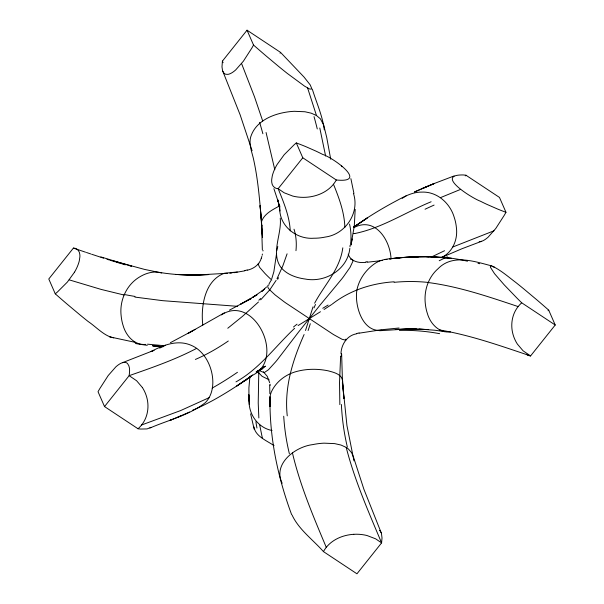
<?xml version="1.0" encoding="UTF-8"?>
<svg xmlns="http://www.w3.org/2000/svg" width="604" height="604" viewBox="0 0 604 604"><rect width="100%" height="100%" fill="white"/><g stroke="black" fill="none" stroke-linecap="round" stroke-linejoin="round"><path stroke-width="0.91" d="M355.19 209.377L354.284 226.062L350.939 245.081L352.275 238.98M291.573 514.472C278.799 479.916 270.668 443.442 270.003 406.522C269.648 401.011 269.346 395.107 272.23 390.146C276.919 381.313 285.488 374.85 294.978 371.943C305.647 368.742 317.13 368.561 328.01 370.796C333.514 372.275 341.841 374.027 342.634 380.86L343.902 398.474L342.483 382.332L341.645 354.163M272.034 430.493C257.538 427.768 247.731 413.136 249.226 398.746M279.863 205.949C277.885 224.801 295.726 239.645 313.816 238.225A53.114 52.623 -58.6 0 0 325.269 237.055C345.254 234.412 359.81 213.121 353.536 193.673M280.241 218.18C281.985 234.239 270.532 252.751 280.852 267.315C286.802 274.578 296.262 277.825 305.292 279.048C325.36 282.906 347.655 269.497 349.844 248.38M349.995 246.832L350.078 245.299M340.618 356.405L339.531 382.483L339.856 404.635M276.466 254.178L273.861 271.762L271.732 278.837M249.928 376.292L248.908 387.919L248.939 397.961M263.042 250.433L262.959 250.977M340.958 353.567C341.343 344.356 347.141 335.303 356.73 333.778M253.537 45.058A242.015 52.186 38.6 0 0 266.304 56.119L278.61 66.417A133.061 28.69 38.6 0 0 287.308 73.424L304.642 86.198L309.716 89.03L311.966 89.067L310.199 84.892L304.076 77.101L280.55 52.397L247.044 30.2L222.415 61.11L221.985 66.885L222.559 70.638L240.128 114.798L252.087 150.698M276.798 250.668L277.795 246.56M253.952 426.9C255.379 436.488 266.945 440.641 274.057 445.676M292.034 514.933C298.678 529.459 312.963 539.727 323.45 551.603L356.956 573.8L381.585 542.89L382.022 537.99L381.441 533.362L363.872 489.202L353.431 456.934L351.543 452.607L348.327 448.923L346.205 447.398L340.988 445.042L334.714 443.623L324.001 443.162A53.114 37.969 -17.2 0 0 312.668 444.619C295.205 446.711 272.51 463.91 282.174 483.253M262.423 254.058L262.159 255.258M342.815 247.829C339.954 269.392 324.378 284.862 314.631 303.2M342.279 383.079L342.483 382.332L346.945 425.594L353.974 460.89M261.864 256.406L261.336 258.135M287.089 253.823L282.921 265.609L276.994 278.754M305.503 330.494L313.038 306.802M304.106 334.533C292.736 360.09 284.106 387.375 287.255 415.846M261.26 258.338C259.456 264.741 253.499 268.825 247.27 270.222M227.429 273.272L195.968 275.054L175.953 274.473L193.34 275.062L208.72 274.556C192.148 275.613 175.454 275.122 159.063 272.329C152.095 271.211 145.02 273.544 139.154 277.236C126.198 285.171 119.365 300.86 121.147 315.794A53.114 43.239 -57 0 0 123.239 325.926C126.077 335.771 134.549 345.548 145.685 344.386M526.318 354.254L528.213 355.431L530.584 355.922L555.219 325.012L548.726 310.162A244.748 52.767 38.6 0 0 537.454 300.369L523.653 288.795A135.47 29.211 38.6 0 0 515.861 282.498C508.085 276.662 500.678 269.996 491.784 265.919C474.45 261.472 452.623 253.65 438.028 268.75C428.281 277.228 423.917 290.637 425.276 303.314A53.114 43.239 -57 0 0 427.368 313.453C430.229 323.578 439.146 333.4 450.524 331.89M149.89 428.055C168.388 420.006 189.309 415.205 205.39 402.619C211.619 396.292 213.469 386.945 212.653 378.361A53.114 47.354 21.2 0 0 210.441 367.934C207.195 358.263 200.619 349.112 190.902 345.201C177.568 339.463 162.929 345.073 151.06 351.603L154.05 350.32L122.393 362.71A21.389 7.89 -56.5 0 0 115.862 366.847L108.214 375.537L99.743 388.689A76.942 28.388 -56.5 0 0 98.029 391.717L104.522 406.567L138.029 428.764A204.65 44.122 38.6 0 0 140.8 429.051L147.089 428.916L150.924 427.338M441.562 257.455C452.713 252.321 457.938 239.418 456.405 227.67A53.114 47.354 21.2 0 0 454.193 217.244C450.04 203.155 437.039 191.43 421.826 192.11C412.879 191.929 404.816 196.292 397.183 200.392C382.03 208.403 367.345 217.327 353.461 227.368M270.977 280.528L269.082 283.797M276.119 280.377L269.852 289.739L260.709 299.811M74.503 272.185L67.376 282.053L57.478 291.951A76.942 28.388 -56.5 0 1 55.274 293.838A244.748 52.767 38.6 0 0 66.546 303.631L80.347 315.205A135.47 29.211 38.6 0 0 88.139 321.502C96.278 326.93 104.25 336.156 113.703 337.855M138.022 428.764A30.562 27.633 -23.6 0 0 141.585 425.005C147.806 417.296 149.399 406.53 146.704 397.115A42.756 38.656 -23.6 0 0 142.363 387.504M555.219 325.012L521.713 302.815A30.562 27.633 -23.6 0 0 518.156 306.583C511.935 314.291 510.342 325.058 513.038 334.465A42.756 38.656 -23.6 0 0 517.379 344.084L523.109 350.826L530.584 355.922C500.746 345.933 470.901 335.273 439.78 329.973M222.785 71.257L224.039 73.22A29.188 10.774 -56.5 0 0 225.79 74.254L227.897 74.36A23.095 8.524 -56.5 0 0 229.173 74.066A21.389 7.89 -56.5 0 0 235.703 69.921L243.352 61.238L251.83 48.078A76.942 28.388 -56.5 0 0 253.537 45.058L247.044 30.2M441.169 257.644L461.864 248.773L481.607 241.29A21.389 7.89 -56.5 0 0 488.138 237.153L495.786 228.463L504.257 215.311A76.942 28.388 -56.5 0 0 505.971 212.283L499.478 197.433L465.971 175.236A204.65 44.122 38.6 0 0 463.2 174.949C433.959 174.481 471.951 198.165 480.331 201.177A135.47 29.211 38.6 0 0 486.733 204.288L497.545 209.022A244.748 52.767 38.6 0 0 505.963 212.283M74.511 272.193A21.389 7.89 -56.5 0 0 78.746 262.816A23.095 8.524 -56.5 0 0 79.29 260.83L79.879 256.881A29.483 10.88 -56.5 0 0 79.773 254.246C79.562 250.939 76.799 248.033 73.416 248.078L48.781 278.988L55.274 293.838M104.522 406.567L129.15 375.665C129.641 371.679 130.343 366.87 127.527 363.555A29.483 10.88 -56.5 0 0 126.07 362.611L123.677 362.408A23.095 8.524 -56.5 0 0 122.393 362.71M302.785 157.78L278.157 188.69C274.767 188.742 272.011 185.828 271.792 182.529A29.188 10.774 -56.5 0 1 271.717 179.388L272.276 175.945A23.095 8.524 -56.5 0 1 272.819 173.96A21.389 7.89 -56.5 0 1 277.055 164.582L284.19 154.715L294.088 144.817A76.942 28.388 -56.5 0 1 296.3 142.929L302.785 157.78L336.292 179.977C369.036 183.359 333.28 157.818 322.695 154.42A133.061 28.69 38.6 0 0 315.537 150.924L305.858 146.659A242.015 52.186 38.6 0 0 296.3 142.937M336.285 179.977A30.562 27.633 -23.6 0 1 333.468 184.228C326.847 192.45 316.307 196.662 305.956 197.282A42.642 38.55 -23.6 0 1 292.759 196.073L284.144 192.774L278.157 188.69C283.646 202.249 289.49 216.119 290.26 230.917M323.45 551.603A30.562 27.633 -23.6 0 1 326.273 547.352C332.895 539.13 343.434 534.918 353.785 534.306M266.583 286.93L261.713 291.407L264.514 289.059L263.472 289.935M258.474 301.992L242.468 316.368L227.768 328.259M294.654 328.274C275.303 346.409 259.705 368.666 235.983 381.879M221.442 314.918C254.526 292.819 287.323 361.033 250.894 376.013M263.586 289.844L252.585 297.447L256.987 294.797L240.588 304.167L251.075 298.618L229.475 310.124M330.713 159.222L326.741 137.546L323.714 125.073L320.384 118.814L316.481 115.538L311.264 113.19L304.99 111.763L294.276 111.302A53.114 37.969 -17.2 0 0 282.944 112.759C270.199 115.402 256.549 121.955 251.483 134.775C248.131 142.378 251.453 150.547 253.28 158.037C258.051 178.943 259.66 200.362 261.517 221.668L262.529 237.289L260.098 205.526L261.517 221.668C264.107 213.907 272.253 209.905 278.957 206.221M259.373 370.35L263.865 366.975L256.859 372.094M402.173 198.354L406.182 195.855M298.082 325.571L320.467 311.724M353.551 227.323L367.209 218.021L353.748 227.059M261.419 368.938L265.405 366.152L256.051 372.019M332.192 304.152C349.829 290.32 371.853 283.238 394.087 281.796M331.573 304.582L324.084 309.467M250.252 376.941L236.791 385.979L252.661 375.114L243.82 381.366L246.311 379.667C229.241 391.158 211.642 402.302 192.608 410.237M159.69 348.123L165.353 345.231M195.167 329.361L188.108 333.363L224.416 312.797M192.578 330.826L170.403 342.687M196.685 348.342C175.152 359.697 152.065 367.64 129.15 375.665L136.625 380.762L142.363 387.504M209.135 397.666L180.536 410.607L141.578 424.997M259.388 370.252L262.959 368.47L257.546 371.06M431.279 257.077L444.559 250.728M431.128 201.759C405.699 212.215 381.977 228.078 354.729 233.537M425.956 186.946L414.487 191.951L434.593 183.374L454.11 175.945M178.044 417.054L189.513 412.049M452.879 246.968L494.012 230.788M440.429 197.651L460.641 189.377M172.45 419.357L169.407 420.626L181.049 415.779M354.457 227.346C375.076 216.798 389.806 239.848 390.977 257.832M381.637 330.26C362.309 332.789 354.276 304.967 356.934 289.905C359.018 279.622 365.405 270.426 373.831 264.273C379.048 260.211 385.692 258.95 392.124 258.512C417.115 255.907 443.004 255.326 467.511 261.207M244.862 270.826L233.929 272.714M359.138 333.174L381.569 329.731L399.063 328.01M269.112 284.794C266.719 285.058 267.882 287.919 268.991 288.984A9.838 2.122 38.6 0 0 269.739 289.89L275.137 294.933L284.152 301.804A65.285 14.073 38.6 0 0 285.737 302.929L332.653 334.012A65.285 14.073 38.6 0 0 334.14 334.918L342.06 339.274L345.654 340.18A9.838 2.122 38.6 0 0 345.888 339.924L345.835 339.131M231.936 272.993L229.875 273.272M400.286 257.651L389.656 258.852L392.124 258.512M379.969 260.792L367.262 262.227M389.656 258.852L406.583 257.115L429.097 256.708L416.156 256.67L418.829 256.67L397.734 257.863M381.539 260.603L382.34 260.505M350.479 259.207L352.343 259.418L352.94 260.505A5.043 1.865 -56.5 0 1 352.879 261.366L350.041 267.376L343.533 276.632A104.379 38.513 -56.5 0 1 341.924 278.738L322.43 302.242A119.501 44.092 -56.5 0 0 320.173 304.937L298.353 332.321A119.501 44.092 -56.5 0 0 296.171 335.182L277.221 359.924A104.379 38.513 -56.5 0 1 275.56 361.924L268.44 369.769L264.22 372.615A5.043 1.865 -56.5 0 1 263.714 372.464L259.373 370.569M237.312 271.966L224.371 273.272C204.688 280.498 200.649 306.583 202.801 325.05M384.786 259.531L387.043 259.426M379.629 330.728L408.032 328.946L428.047 329.527L410.66 328.938L395.28 329.444L416.405 328.961M258.791 263.737L258.346 263.82A9.838 2.122 38.6 0 0 258.112 264.076L259.675 267.429L265.05 273.552A50.51 10.895 38.6 0 0 271.777 280.09M365.865 262.325C359.07 263.269 350.569 261.547 348.198 254.163M479.199 241.645L480.323 241.592A23.095 8.524 -56.5 0 0 481.607 241.29M419.085 329.052L434.827 330.229L444.937 331.672M164.401 345.722L147.512 344.182M237.674 306.334L162.695 300.671L134.896 297.085M448.591 257.991L426.386 256.617L451.331 258.225M163.178 346.719L152.669 345.775L162.37 346.598M152.669 345.775L155.409 346.009M428.153 282.529C459.07 286.545 488.711 296.76 518.156 306.583M135.651 342.445L109.347 336.783M491.784 265.919L490.471 265.926L490.38 267.225L494.54 273.695L504.144 284.778L517.039 298.172A204.65 44.122 38.6 0 0 521.713 302.815M478.021 263.374L479.659 263.714M124.024 295.009L101.049 289.392L69.203 279.856M161.706 272.985L144.416 269.376L113.65 261.003M492.962 266.794L494.653 267.217M128.811 265.405L131.468 266.16L100.853 256.919M121.985 263.88L125.255 264.839M116.202 262.136L121.17 263.638M110.343 260.316L115.372 261.879M106.968 259.244L109.505 260.052M103.586 258.165L91.604 254.224M86.425 252.487L90.743 253.937M85.564 252.2L73.416 248.078M269.097 379.795L262.083 376.307L257.108 371.173M379.961 530.78L381.215 532.743M262.098 225.934L261.555 224.567L262.355 249.837M222.415 61.11L223.087 62.688M326.281 547.36C313.325 516.511 300.082 485.525 292.427 452.841M241.577 63.556L254.503 96.829L262.702 120.989M333.461 184.228C339.086 197.999 344.401 212.306 344.861 227.353M273.891 188.667L278.542 202.718L277.613 199.494L279.41 206.961L278.837 203.654L279.992 210.985M307.61 87.995L316.481 115.538M312.427 89.528C316.541 102.846 322.566 115.938 324.295 129.845M254.193 429.248L250.615 413.838M266.07 132.487L274.79 169.701M263.336 371.754L267.278 376.36L269.678 382.694M270.32 401.886L269.86 399.033M346.205 447.398C354.669 480.354 368.425 511.611 381.585 542.89L375.597 538.806L366.983 535.514A42.642 38.55 -23.6 0 0 353.785 534.306M341.622 165.843L341.834 166.674M262.378 438.157L259.599 424.559M350.886 178.641L353.944 193.476M319.795 128.003L325.616 156.043M270.041 384.219L270.267 385.299M258.844 417.945L258.225 402.921L258.806 370.697M249.324 404.627L248.81 394.623L249.135 401.275M269.671 384.982L269.86 393.68M280.55 52.397A30.562 27.633 -23.6 0 1 280.075 53.22M439.221 260.732A370.32 118.92 -42.1 0 1 447.368 256.821M425.042 209.233A299.644 66.025 -34.4 0 1 434.102 205.073M256.964 428.04A299.644 99.464 -60 0 1 255.907 421.683M354.707 233.438A44.824 43.133 41.2 0 1 353.348 233.612M147.24 345.314A299.644 265.888 -49.3 0 1 135.356 343.495M314.027 116.617A299.644 233.778 87.6 0 1 317.266 128.954M247.232 269.943A72.978 59.864 -76.3 0 1 244.839 270.569M135.032 296.436A370.32 332.547 -66.6 0 1 124.152 294.473M259.592 122.34A370.32 319.501 -84.3 0 1 262.876 133.741M465.261 175.9A30.562 27.633 -23.6 0 1 465.978 175.236M548.032 310.743A76.942 28.388 -56.5 0 1 548.726 310.162M399.387 330.403A239.629 203.337 64.3 0 1 439.644 333.68M347.345 447.073A238.399 227.844 -50.4 0 1 341.396 404.499M289.384 453.778A209.399 196.662 -70.9 0 1 283.721 416.231M394.118 282.332A209.399 188.267 -81.9 0 1 428.168 282.423M341.139 356.405A72.978 61.676 -65.3 0 1 341.487 353.582M356.7 333.529A72.978 60.302 -78.8 0 1 359.116 332.947M367.27 261.736A44.824 23.367 -6.8 0 1 365.903 261.834M293.476 327.036A43.397 32.737 -36.5 0 1 297.085 324.182M237.455 372.291A209.399 82.325 -47.5 0 1 212.147 388.093M314.035 307.912A43.397 23.73 -84.4 0 1 315.499 304.424M349.527 224.099A209.399 87.165 -39.7 0 1 350.728 243.246M310.29 323.729A43.397 5.459 -69.5 0 1 308.108 330.524M322.77 308.282A43.397 4.756 -33.3 0 1 328.108 305.058M228.312 341.003A239.629 132.684 -63 0 1 195.386 359.44M294.012 229.203A239.629 103.495 -26.2 0 1 295.968 250.668M260.634 298.482A72.978 18.445 -51.6 0 1 258.844 300.248M278.512 277.704A72.978 17.81 -43.7 0 1 277.704 279.312M379.531 530.41A29.188 10.774 -56.5 0 1 379.757 530.591M269.98 396.941L270.003 406.522L269.98 396.941M434.593 183.374L422.951 188.222L434.593 183.374"/></g></svg>
